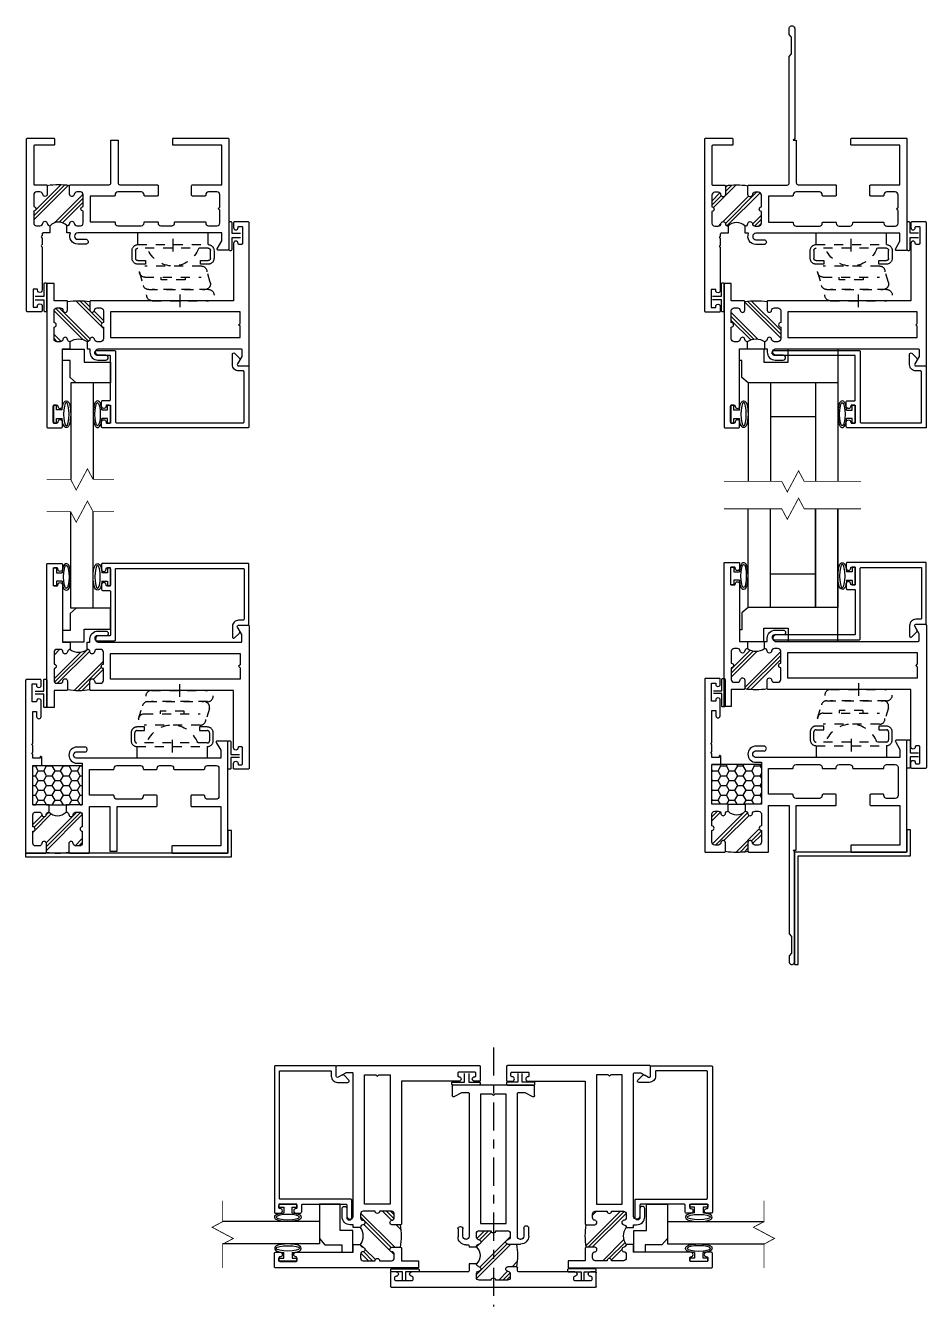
# Model space of a CAD drawing. Extents: x -2.1 to 55.9, y -1 to 38.1.
# Drawn here: x 6.33 to 16.35, y 7.41 to 21.66 of the extents above; entities that cross this region are included whole.
import ezdxf

# ---------------------------------------------------------------- set-up
doc = ezdxf.new("R2010")
doc.units = 0
doc.header["$LTSCALE"] = 0.25
doc.header["$MEASUREMENT"] = 0
doc.linetypes.add('CENTER', pattern=[2, 1.25, -0.25, 0.25, -0.25])
doc.linetypes.add('HIDDEN', pattern=[0.375, 0.25, -0.125])
doc.layers.get('0').update_dxf_attribs({"linetype": 'CONTINUOUS'})
for name, color, linetype in [('CENTERLINE', 40, 'CENTER'), ('FRAME', 1, 'CONTINUOUS'), ('GLASS', 7, 'CONTINUOUS'), ('MISC', 7, 'CONTINUOUS'), ('TEXT', 7, 'CONTINUOUS'), ('VENT', 5, 'CONTINUOUS')]:
    doc.layers.add(name, color=color, linetype=linetype)

# ---------------------------------------------------------------- blocks, each defined once
blk = doc.blocks.new('05P86-NAIL-FIN-IG')
h = blk.add_hatch()
h.set_pattern_fill('PLAST', angle=45, style=0)
h.paths.add_polyline_path([(0.544, 1.302, 0.414214), (0.512, 1.333), (0.474, 1.333, 0.38311), (0.443, 1.305, -0.947716), (0.393, 1.308), (0.393, 1.403, 0.081165), (0.143, 1.403), (0.143, 1.308, -0.947716), (0.094, 1.305, 0.38311), (0.063, 1.333), (0.024, 1.333, 0.414214), (-0.007, 1.302), (-0.007, 1.17, -1), (-0.007, 1.12), (-0.007, 0.988, 0.414214), (0.024, 0.957), (0.063, 0.957, 0.38311), (0.094, 0.985, -0.898027), (0.143, 0.985, 0.38311), (0.174, 0.957, -0.436275), (0.363, 0.957, 0.38311), (0.394, 0.985, -0.898027), (0.443, 0.985, 0.38311), (0.474, 0.957), (0.512, 0.957, 0.414214), (0.544, 0.988), (0.544, 1.12, -1), (0.544, 1.17)])
for points in [[(0.567, 0.806, -1.178959), (0.567, 0.752), (0.483, 0.752, -0.536675), (0.401, 0.877), (0.363, 0.877), (0.363, 0.957, 0.38311), (0.394, 0.985, -0.898027), (0.443, 0.985, 0.38311), (0.474, 0.957), (0.512, 0.957, 0.414214), (0.544, 0.988), (0.544, 1.12, -1), (0.544, 1.17), (0.544, 1.302, 0.414214), (0.512, 1.333), (0.474, 1.333, 0.38311), (0.443, 1.305, -0.947716), (0.393, 1.308), (0.393, 1.403, -0.414214), (0.404, 1.413), (0.832, 1.413, 0.414214), (0.852, 1.433), (0.852, 2.846), (0.879, 2.873), (0.879, 3.061), (0.852, 3.088), (0.852, 3.153, -1.059257), (0.914, 3.153), (0.914, 1.928), (0.899, 1.913), (0.932, 1.913), (0.932, 1.437, 0.414214), (0.952, 1.417), (1.367, 1.417, -0.414214), (1.377, 1.407), (1.377, 1.302, -0.414214), (1.367, 1.292), (1.23, 1.292, -0.414214), (1.221, 1.302), (1.221, 1.306, 0.414214), (1.19, 1.337), (0.93, 1.337, 0.414214), (0.898, 1.306), (0.898, 1.302, -0.414214), (0.889, 1.292), (0.623, 1.292), (0.623, 1.002), (0.889, 1.002, -0.414214), (0.898, 0.992), (0.898, 0.988, 0.414214), (0.93, 0.957), (1.19, 0.957, 0.414214), (1.221, 0.988), (1.221, 0.992, -0.414214), (1.23, 1.002), (1.367, 1.002, -0.414214), (1.377, 0.992), (1.377, 0.988, 0.414214), (1.407, 0.957), (1.529, 0.957, 0.414214), (1.56, 0.988), (1.56, 0.992, -0.414214), (1.569, 1.002), (1.897, 1.002, -0.414214), (1.907, 0.992), (1.907, 0.988, 0.414214), (1.938, 0.957), (2.032, 0.957, 0.414214), (2.064, 0.988), (2.064, 1.132, -1), (2.064, 1.162), (2.064, 1.306, 0.414214), (2.032, 1.337), (1.938, 1.337, 0.414214), (1.907, 1.306), (1.907, 1.302, -0.414214), (1.897, 1.292), (1.76, 1.292, -0.414214), (1.75, 1.302), (1.75, 1.407, -0.414214), (1.76, 1.417), (2.084, 1.417), (2.084, 1.856), (1.549, 1.856, -0.414214), (1.539, 1.866), (1.539, 1.926, -0.414214), (1.549, 1.936), (2.154, 1.936, -0.414214), (2.163, 1.926), (2.163, 0.697, -0.414214), (2.154, 0.687), (2.042, 0.687, -0.57735), (2.034, 0.702), (2.084, 0.788), (2.084, 0.877), (0.483, 0.877, 1), (0.483, 0.806)], [(-0.014, 0.25), (-0.014, 0.05), (0.037, 0.05), (0.037, 0.074, -0.596863), (0.086, 0.074), (0.086, 0.01, -0.414214), (0.076, 0), (-0.076, 0, -0.414214), (-0.087, 0.01), (-0.087, 1.926, -0.414214), (-0.076, 1.936), (0.215, 1.936, -0.414214), (0.226, 1.926), (0.226, 1.866, -0.414214), (0.215, 1.856), (0.003, 1.856, 0.414214), (-0.007, 1.846), (-0.007, 1.423, 0.414214), (0.003, 1.413), (0.134, 1.413, -0.414214), (0.143, 1.403), (0.143, 1.308, -0.947716), (0.094, 1.305, 0.38311), (0.063, 1.333), (0.024, 1.333, 0.414214), (-0.007, 1.302), (-0.007, 1.17, -1), (-0.007, 1.12), (-0.007, 0.988, 0.414214), (0.024, 0.957), (0.063, 0.957, 0.38311), (0.094, 0.985, -0.898027), (0.143, 0.985, 0.38311), (0.174, 0.957), (0.174, 0.877), (0.097, 0.877, 0.414214), (0.086, 0.867), (0.086, 0.847, -0.331679), (0.084, 0.843, 0.745356), (0.084, 0.824, -0.331679), (0.086, 0.82), (0.086, 0.747, -0.331679), (0.084, 0.743, 0.745356), (0.084, 0.724, -0.331679), (0.086, 0.72), (0.086, 0.244, -1.19356), (0.037, 0.244), (0.037, 0.25)]]:
    blk.add_lwpolyline(points, format="xyb", close=True)
at = {"color": 7}
for centre, radius, start, end in [((0.268, 0.638), 0.775, 80.7195, 99.2805), ((0.268, 0.869), 0.129, 42.8591, 137.1409)]:
    blk.add_arc(centre, radius, start, end, dxfattribs=at)
blk = doc.blocks.new('05P86-BLOCK-IG')
h = blk.add_hatch()
h.set_pattern_fill('PLAST', angle=45, style=0)
h.paths.add_polyline_path([(0.544, 1.12, -1), (0.544, 1.17), (0.544, 1.302, 0.414214), (0.512, 1.333), (0.474, 1.333, 0.38311), (0.443, 1.305, -0.947716), (0.393, 1.308), (0.393, 1.403, 0.081165), (0.143, 1.403), (0.143, 1.308, -0.947716), (0.094, 1.305, 0.38311), (0.063, 1.333), (0.024, 1.333, 0.414214), (-0.007, 1.302), (-0.007, 1.17, -1), (-0.007, 1.12), (-0.007, 0.988, 0.414214), (0.024, 0.957), (0.063, 0.957, 0.38311), (0.094, 0.985, -0.898027), (0.143, 0.985, 0.38311), (0.174, 0.957, -0.436275), (0.363, 0.957, 0.38311), (0.394, 0.985, -0.898027), (0.443, 0.985, 0.38311), (0.474, 0.957), (0.512, 0.957, 0.414214), (0.544, 0.988)])
for points in [[(0.003, 1.852, 0.414214), (-0.007, 1.842), (-0.007, 1.423, 0.414214), (0.003, 1.413), (0.134, 1.413, -0.414214), (0.143, 1.403), (0.143, 1.308, -0.947716), (0.094, 1.305, 0.38311), (0.063, 1.333), (0.024, 1.333, 0.414214), (-0.007, 1.302), (-0.007, 1.17, -1), (-0.007, 1.12), (-0.007, 0.988, 0.414214), (0.024, 0.957), (0.063, 0.957, 0.38311), (0.094, 0.985, -0.898027), (0.143, 0.985, 0.38311), (0.174, 0.957), (0.174, 0.877), (0.097, 0.877, 0.414214), (0.086, 0.867), (0.086, 0.847, -0.331679), (0.084, 0.843, 0.745356), (0.084, 0.824, -0.331679), (0.086, 0.82), (0.086, 0.747, -0.331679), (0.084, 0.743, 0.745356), (0.084, 0.724, -0.331679), (0.086, 0.72), (0.086, 0.244, -1.19356), (0.037, 0.244), (0.037, 0.25), (-0.014, 0.25), (-0.014, 0.05), (0.037, 0.05), (0.037, 0.074, -0.596863), (0.086, 0.074), (0.086, 0.01, -0.414214), (0.076, 0), (-0.076, 0, -0.414214), (-0.087, 0.01), (-0.087, 1.922, -0.414214), (-0.076, 1.932), (0.215, 1.932, -0.414214), (0.226, 1.922), (0.226, 1.862, -0.414214), (0.215, 1.852)], [(1.377, 1.298, -0.414214), (1.367, 1.288), (1.23, 1.288, -0.414214), (1.221, 1.298), (1.221, 1.302, 0.414214), (1.19, 1.333), (0.93, 1.333, 0.414214), (0.898, 1.302), (0.898, 1.298, -0.414214), (0.889, 1.288), (0.623, 1.288), (0.623, 1.002), (0.889, 1.002, -0.414214), (0.898, 0.992), (0.898, 0.988, 0.414214), (0.93, 0.957), (1.19, 0.957, 0.414214), (1.221, 0.988), (1.221, 0.992, -0.414214), (1.23, 1.002), (1.367, 1.002, -0.414214), (1.377, 0.992), (1.377, 0.988, 0.414214), (1.407, 0.957), (1.529, 0.957, 0.414214), (1.56, 0.988), (1.56, 0.992, -0.414214), (1.569, 1.002), (1.897, 1.002, -0.414214), (1.907, 0.992), (1.907, 0.988, 0.414214), (1.938, 0.957), (2.032, 0.957, 0.414214), (2.064, 0.988), (2.064, 1.132, -1), (2.064, 1.162), (2.064, 1.302, 0.414214), (2.032, 1.333), (1.938, 1.333, 0.414214), (1.907, 1.302), (1.907, 1.298, -0.414214), (1.897, 1.288), (1.76, 1.288, -0.414214), (1.75, 1.298), (1.75, 1.403, -0.414214), (1.76, 1.413), (2.084, 1.413), (2.084, 1.852), (1.549, 1.852, -0.414214), (1.539, 1.862), (1.539, 1.922, -0.414214), (1.549, 1.932), (2.154, 1.932, -0.414214), (2.163, 1.922), (2.163, 0.697, -0.414214), (2.154, 0.687), (2.042, 0.687, -0.57735), (2.034, 0.702), (2.084, 0.788), (2.084, 0.877), (0.483, 0.877, 1), (0.483, 0.806), (0.567, 0.806, -1.178959), (0.567, 0.752), (0.483, 0.752, -0.536675), (0.401, 0.877), (0.363, 0.877), (0.363, 0.957, 0.38311), (0.394, 0.985, -0.898027), (0.443, 0.985, 0.38311), (0.474, 0.957), (0.512, 0.957, 0.414214), (0.544, 0.988), (0.544, 1.12, -1), (0.544, 1.17), (0.544, 1.302, 0.414214), (0.512, 1.333), (0.474, 1.333, 0.38311), (0.443, 1.305, -0.947716), (0.393, 1.308), (0.393, 1.403, -0.414214), (0.404, 1.413), (0.832, 1.413, 0.414214), (0.852, 1.433), (0.852, 1.909), (0.932, 1.909), (0.932, 1.433, 0.414214), (0.952, 1.413), (1.367, 1.413, -0.414214), (1.377, 1.403)]]:
    blk.add_lwpolyline(points, format="xyb", close=True)
at = {"color": 7}
for centre, radius, start, end in [((0.269, 0.638), 0.775, 80.7195, 99.2805), ((0.269, 0.869), 0.129, 42.8591, 137.1409)]:
    blk.add_arc(centre, radius, start, end, dxfattribs=at)
blk = doc.blocks.new('05P72-BLOCK-IG')
h = blk.add_hatch()
h.set_pattern_fill('HONEY', scale=0.5, style=0)
h.paths.add_polyline_path([(0.544, -0.957), (0.083, -0.957), (-0.007, -0.957), (-0.007, -1.396), (0.174, -1.396), (0.363, -1.396), (0.544, -1.396)])
h = blk.add_hatch()
h.set_pattern_fill('PLAST', angle=225, style=0)
h.paths.add_polyline_path([(0.544, -1.689, -1), (0.544, -1.639), (0.544, -1.507, 0.414214), (0.513, -1.476), (0.474, -1.476, 0.38311), (0.443, -1.504, -0.898027), (0.394, -1.504, 0.38311), (0.363, -1.476, -0.436275), (0.174, -1.476, 0.38311), (0.143, -1.504, -0.898027), (0.094, -1.504, 0.38311), (0.063, -1.476), (0.024, -1.476, 0.414214), (-0.007, -1.507), (-0.007, -1.639, -1), (-0.007, -1.689), (-0.007, -1.821, 0.414214), (0.024, -1.852), (0.063, -1.852, 0.38311), (0.094, -1.824, -0.947716), (0.144, -1.827), (0.144, -1.922, 0.08), (0.394, -1.922), (0.394, -1.827, -0.947716), (0.443, -1.824, 0.38311), (0.474, -1.852), (0.513, -1.852, 0.414214), (0.544, -1.821)])
at = {"color": 7}
for p, q in [((0.083, -0.957), (0.544, -0.957)), ((0.174, -1.396), (0.363, -1.396))]:
    blk.add_line(p, q, dxfattribs=at)
for points in [[(0.144, -1.827, 0.947716), (0.094, -1.824, -0.38311), (0.063, -1.852), (0.024, -1.852, -0.414214), (-0.007, -1.821), (-0.007, -1.689, 1), (-0.007, -1.639), (-0.007, -1.507, -0.414214), (0.024, -1.476), (0.063, -1.476, -0.38311), (0.094, -1.504, 0.898027), (0.143, -1.504, -0.38311), (0.174, -1.476), (0.174, -1.396), (-0.007, -1.396), (-0.007, -0.957), (0.083, -0.957, 0.414214), (0.093, -0.947), (0.093, -0.867, 0.414214), (0.083, -0.857), (0.083, -0.857, 0.414214), (0.074, -0.867), (0.074, -0.877), (-0.007, -0.877), (-0.007, -0.838, 0.317837), (-0.01, -0.833, -0.707107), (-0.01, -0.814, 0.317837), (-0.007, -0.81), (-0.007, -0.738, 0.317837), (-0.01, -0.733, -0.707107), (-0.01, -0.714, 0.317837), (-0.007, -0.71), (-0.007, -0.357), (0.036, -0.357), (0.036, -0.416, 0.850302), (0.086, -0.416), (0.086, -0.244, 1.19356), (0.036, -0.244), (0.036, -0.25), (-0.013, -0.25), (-0.013, -0.05), (0.036, -0.05), (0.036, -0.074, 0.596863), (0.086, -0.074), (0.086, -0.01, 0.414214), (0.077, 0), (-0.077, 0, 0.414214), (-0.087, -0.01), (-0.087, -1.922, 0.414214), (-0.077, -1.932), (0.134, -1.932, 0.414214), (0.144, -1.922)], [(1.377, -0.992), (1.377, -0.988, -0.414214), (1.407, -0.957), (1.528, -0.957, -0.414214), (1.559, -0.988), (1.559, -0.992, 0.414214), (1.569, -1.002), (1.897, -1.002, 0.414214), (1.907, -0.992), (1.907, -0.988, -0.414214), (1.937, -0.957), (2.033, -0.957, -0.414214), (2.064, -0.988), (2.064, -1.302, -0.414214), (2.033, -1.333), (1.937, -1.333, -0.414214), (1.907, -1.302), (1.907, -1.298, 0.414214), (1.897, -1.288), (1.76, -1.288, 0.414214), (1.75, -1.298), (1.75, -1.403, 0.414214), (1.76, -1.413), (2.083, -1.413), (2.083, -1.852), (1.548, -1.852, 0.414214), (1.538, -1.862), (1.538, -1.922, 0.414214), (1.548, -1.932), (2.154, -1.932, 0.414214), (2.163, -1.922), (2.163, -0.697, 0.414214), (2.154, -0.687), (2.042, -0.687, 0.57735), (2.034, -0.702), (2.083, -0.788), (2.083, -0.877), (0.476, -0.877, -0.806722), (0.476, -0.806), (0.567, -0.806, 1.178959), (0.567, -0.752), (0.484, -0.752, 1), (0.484, -0.932), (0.544, -0.932), (0.544, -1.396), (0.363, -1.396), (0.363, -1.476, -0.38311), (0.394, -1.504, 0.898027), (0.443, -1.504, -0.38311), (0.474, -1.476), (0.513, -1.476, -0.414214), (0.544, -1.507), (0.544, -1.639, 1), (0.544, -1.689), (0.544, -1.821, -0.414214), (0.513, -1.852), (0.474, -1.852, -0.38311), (0.443, -1.824, 0.947716), (0.394, -1.827), (0.394, -1.922, 0.414214), (0.404, -1.932), (0.614, -1.932, 0.414214), (0.624, -1.922), (0.624, -1.413), (0.851, -1.413), (0.851, -1.909), (0.931, -1.909), (0.931, -1.413), (1.367, -1.413, 0.414214), (1.377, -1.403), (1.377, -1.298, 0.414214), (1.367, -1.288), (1.23, -1.288, 0.414214), (1.22, -1.298), (1.22, -1.302, -0.414214), (1.19, -1.333), (0.929, -1.333, -0.414214), (0.899, -1.302), (0.899, -1.298, 0.414214), (0.889, -1.288), (0.624, -1.288), (0.624, -1.002), (0.889, -1.002, 0.414214), (0.899, -0.992), (0.899, -0.988, -0.414214), (0.929, -0.957), (1.19, -0.957, -0.414214), (1.22, -0.988), (1.22, -0.992, 0.414214), (1.23, -1.002), (1.367, -1.002, 0.414214)]]:
    blk.add_lwpolyline(points, format="xyb", close=True)
for centre, radius, start, end in [((0.269, -1.388), 0.129, 222.8591, 317.1409), ((0.269, -1.146), 0.786, 260.8522, 279.1478)]:
    blk.add_arc(centre, radius, start, end, dxfattribs=at)
blk = doc.blocks.new('05P11-Z-BAR')
h = blk.add_hatch()
h.set_pattern_fill('PLAST', angle=45, style=0)
h.set_pattern_definition([(45, (-0.3846, -1e-07), (-0.176777, 0.176777), []), (45, (-0.4067, 0.0221), (-0.176777, 0.176777), []), (45, (-0.4288, 0.0442), (-0.176777, 0.176777), [])])
h.paths.add_polyline_path([(0.006, 1.12, -0.414214), (-0.018, 1.145, -0.414214), (0.006, 1.17), (0.006, 1.302, 0.414214), (-0.025, 1.333), (-0.063, 1.333, 0.38311), (-0.094, 1.305, -0.947716), (-0.143, 1.308), (-0.143, 1.403, 0.087329), (-0.394, 1.403), (-0.394, 1.308, -1), (-0.443, 1.308, 0.352985), (-0.473, 1.333), (-0.512, 1.333, 0.414214), (-0.544, 1.302), (-0.544, 1.17, -0.414214), (-0.518, 1.145, -0.414214), (-0.544, 1.12), (-0.544, 0.988, 0.414214), (-0.512, 0.957), (-0.474, 0.957, 0.38311), (-0.443, 0.985, -0.898027), (-0.394, 0.985, 0.38311), (-0.363, 0.957, -0.325577), (-0.174, 0.957, 0.363634), (-0.143, 0.982, -0.947716), (-0.094, 0.985, 0.38311), (-0.063, 0.957), (-0.025, 0.957, 0.414214), (0.006, 0.988)])
blk.add_line((-0.087, 0.877), (-0.087, 0.877))
for points in [[(-2.164, 2.28, -0.414214), (-2.154, 2.29), (-2.001, 2.29, -0.414214), (-1.991, 2.28), (-1.991, 2.226, -1), (-2.041, 2.226), (-2.041, 2.23, 0.414214), (-2.051, 2.24), (-2.081, 2.24, 0.414214), (-2.091, 2.23), (-2.091, 2.05, 0.414214), (-2.081, 2.04), (-2.051, 2.04, 0.414214), (-2.041, 2.05), (-2.041, 2.051, -1), (-1.991, 2.051), (-1.991, 1.413), (-0.403, 1.413, -0.414214), (-0.394, 1.403), (-0.394, 1.306, -0.888834), (-0.443, 1.306, 0.377258), (-0.474, 1.333), (-0.512, 1.333, 0.414214), (-0.544, 1.302), (-0.544, 1.17, -1), (-0.544, 1.12), (-0.544, 0.988, 0.414214), (-0.512, 0.957), (-0.474, 0.957, 0.383109), (-0.443, 0.985, -0.898027), (-0.394, 0.985, 0.38311), (-0.363, 0.957), (-0.363, 0.877), (-0.394, 0.877), (-0.394, 0.842, -0.414214), (-0.483, 0.752), (-0.571, 0.752, -1), (-0.571, 0.806), (-0.486, 0.806, 0.859155), (-0.486, 0.877), (-2.074, 0.877, 0.414214), (-2.084, 0.867), (-2.084, 0.797, 0.131652), (-2.082, 0.792), (-2.035, 0.709, -0.577353), (-2.048, 0.687), (-2.154, 0.687, -0.414214), (-2.164, 0.697), (-2.164, 2.28)], [(-0.025, 0.957, 0.414214), (0.006, 0.988), (0.006, 1.12, -1), (0.006, 1.17), (0.006, 1.302, 0.414214), (-0.025, 1.333), (-0.063, 1.333, 0.38311), (-0.094, 1.305, -0.947716), (-0.143, 1.308), (-0.143, 1.403, -0.414214), (-0.133, 1.413), (0.006, 1.413), (0.006, 1.603), (0.086, 1.603), (0.086, 0.01, -0.414214), (0.077, 0), (-0.077, 0, -0.414214), (-0.087, 0.01), (-0.087, 0.064, -1), (-0.037, 0.064), (-0.037, 0.06, 0.414214), (-0.027, 0.05), (0.003, 0.05, 0.414214), (0.014, 0.06), (0.014, 0.24, 0.414214), (0.003, 0.25), (-0.027, 0.25, 0.414214), (-0.037, 0.24), (-0.037, 0.239, -1), (-0.087, 0.239), (-0.087, 0.877), (-0.174, 0.877), (-0.174, 0.957, 0.363634), (-0.143, 0.982, -0.947716), (-0.094, 0.985, 0.38311), (-0.063, 0.957), (-0.025, 0.957)]]:
    blk.add_lwpolyline(points, format="xyb")
blk.add_lwpolyline([(-2.063, 1.16), (-2.063, 1.288), (-0.623, 1.288), (-0.623, 1.002), (-2.063, 1.002), (-2.063, 1.129), (-2.048, 1.145)], close=True)
at = {"color": 7}
for centre, radius, start, end in [((-0.269, 0.638), 0.775, 80.7195, 99.2805), ((-0.269, 0.828), 0.16, 53.9319, 126.0681)]:
    blk.add_arc(centre, radius, start, end, dxfattribs=at)
blk = doc.blocks.new('05P05-.25in_GLASS_STOP')
for p, q in [((-0.588, 0.25), (-0.623, 0.25)), ((-0.623, 0.25), (-0.623, 0.05)), ((-0.588, 0.198), (-0.588, 0.25)), ((-0.526, 0.198), (-0.588, 0.198)), ((-0.084, 0.198), (-0.022, 0.198)), ((-0.022, 0.198), (-0.022, 0.25)), ((-0.022, 0.25), (0.013, 0.25)), ((0.013, 0.25), (0.013, 0.05)), ((-0.623, 0.05), (-0.588, 0.05)), ((-0.588, 0.05), (-0.588, 0.103)), ((-0.588, 0.103), (-0.526, 0.103)), ((-0.022, 0.103), (-0.084, 0.103)), ((-0.022, 0.05), (-0.022, 0.103)), ((0.013, 0.05), (-0.022, 0.05))]:
    blk.add_line(p, q)
blk.add_lwpolyline([(-2.048, 0.632, 0.414214), (-1.978, 0.702), (-1.978, 0.817, 0.668179), (-2.003, 0.828), (-2.053, 0.778, 0.339454), (-2.057, 0.748), (-2.035, 0.71, -0.57735), (-2.048, 0.687), (-2.153, 0.687, 0.414214), (-2.163, 0.677), (-2.163, 0.01, 0.414214), (-2.153, 0), (-0.533, 0, 0.414214), (-0.523, 0.01), (-0.523, 0.064, 0.414214), (-0.548, 0.089), (-0.549, 0.089, 0.414214), (-0.573, 0.064), (-0.573, 0.06, -0.414214), (-0.583, 0.05), (-0.608, 0.05, -0.414214), (-0.623, 0.065), (-0.623, 0.235, -0.414214), (-0.608, 0.25), (-0.583, 0.25, -0.414214), (-0.573, 0.24), (-0.573, 0.239, 0.414214), (-0.549, 0.214), (-0.548, 0.214, 0.414214), (-0.523, 0.239), (-0.523, 0.288, 0.414214), (-0.538, 0.303), (-0.613, 0.303, -0.414214), (-0.623, 0.313), (-0.623, 0.795, -0.414214), (-0.613, 0.805), (-0.474, 0.805, 0.414214), (-0.447, 0.832), (-0.447, 0.833, 0.414214), (-0.474, 0.86), (-0.668, 0.86, 0.414214), (-0.678, 0.85), (-0.678, 0.065, -0.414214), (-0.688, 0.055), (-2.098, 0.055, -0.414214), (-2.108, 0.065), (-2.108, 0.622, -0.414214), (-2.098, 0.632)], format="xyb", close=True)
at = {"extrusion": (0, 0, -1)}
blk.add_ellipse((-0.479, 0.15), major_axis=(0, 0.129), ratio=0.232303, dxfattribs=at)
blk.add_ellipse((-0.131, 0.15), major_axis=(0, 0.129), ratio=0.232303)
for points in [[(-0.526, 0.198), (-0.524, 0.219), (-0.521, 0.239), (-0.512, 0.269), (-0.508, 0.28), (-0.495, 0.294), (-0.487, 0.298), (-0.479, 0.298), (-0.468, 0.298), (-0.46, 0.292), (-0.451, 0.279), (-0.447, 0.272), (-0.437, 0.244), (-0.433, 0.215), (-0.428, 0.136), (-0.432, 0.085), (-0.444, 0.034), (-0.448, 0.022), (-0.464, 0.005), (-0.478, 0), (-0.499, 0.008), (-0.504, 0.016), (-0.512, 0.032), (-0.515, 0.041), (-0.522, 0.067), (-0.524, 0.084), (-0.526, 0.103)], [(-0.084, 0.198), (-0.086, 0.219), (-0.089, 0.239), (-0.098, 0.269), (-0.102, 0.28), (-0.115, 0.294), (-0.123, 0.298), (-0.131, 0.298), (-0.142, 0.298), (-0.15, 0.292), (-0.159, 0.279), (-0.163, 0.272), (-0.173, 0.244), (-0.177, 0.215), (-0.182, 0.136), (-0.178, 0.085), (-0.166, 0.034), (-0.162, 0.022), (-0.146, 0.005), (-0.132, 0), (-0.111, 0.008), (-0.106, 0.016), (-0.098, 0.032), (-0.095, 0.041), (-0.088, 0.067), (-0.086, 0.084), (-0.084, 0.103)]]:
    blk.add_open_spline(points, degree=3, knots=[5.075676, 5.075676, 5.075676, 5.075676, 5.596595, 5.596595, 6.055763, 6.055763, 6.283185, 6.283185, 6.283185, 6.572914, 6.572914, 6.862642, 6.862642, 7.608886, 7.608886, 8.676451, 8.676451, 9.18434, 9.18434, 9.518242, 9.518242, 9.852144, 9.852144, 10.186046, 10.186046, 10.631436, 10.631436, 10.631436, 10.631436])
blk = doc.blocks.new('05P09-1in_GLASS_STOP')
for p, q in [((-1.338, 0.25), (-1.373, 0.25)), ((-1.373, 0.25), (-1.373, 0.05)), ((-1.338, 0.197), (-1.338, 0.25)), ((-1.276, 0.197), (-1.338, 0.197)), ((-0.084, 0.197), (-0.022, 0.197)), ((-0.022, 0.197), (-0.022, 0.25)), ((-0.022, 0.25), (0.013, 0.25)), ((0.013, 0.25), (0.013, 0.05)), ((-1.373, 0.05), (-1.338, 0.05)), ((-1.338, 0.05), (-1.338, 0.102)), ((-1.338, 0.102), (-1.276, 0.102)), ((-0.022, 0.102), (-0.084, 0.102)), ((-0.022, 0.05), (-0.022, 0.102)), ((0.013, 0.05), (-0.022, 0.05))]:
    blk.add_line(p, q)
blk.add_lwpolyline([(-2.035, 0.709, -0.57735), (-2.047, 0.687), (-2.153, 0.687, 0.414214), (-2.163, 0.677), (-2.163, 0), (-1.283, 0, 0.414214), (-1.273, 0.01), (-1.273, 0.062, 0.414214), (-1.298, 0.087, 0.435311), (-1.323, 0.061, -0.435311), (-1.333, 0.05), (-1.363, 0.05, -0.414214), (-1.373, 0.06), (-1.373, 0.24, -0.414214), (-1.363, 0.25), (-1.333, 0.25, -0.435311), (-1.323, 0.239, 0.435311), (-1.298, 0.212, 0.414214), (-1.273, 0.237), (-1.273, 0.29, 0.414214), (-1.283, 0.3), (-1.363, 0.3, -0.414214), (-1.373, 0.31), (-1.373, 0.795, -0.414214), (-1.363, 0.805), (-0.474, 0.805, 0.414214), (-0.447, 0.832), (-0.447, 0.833, 0.414214), (-0.474, 0.86), (-1.418, 0.86, 0.414214), (-1.428, 0.85), (-1.428, 0.065, -0.414214), (-1.438, 0.055), (-2.108, 0.055), (-2.108, 0.622, -0.414214), (-2.098, 0.632), (-2.047, 0.632, 0.414214), (-1.977, 0.702), (-1.977, 0.817, 0.668179), (-2.003, 0.828), (-2.058, 0.773, 0.339454), (-2.06, 0.755)], format="xyb", close=True)
at = {"extrusion": (0, 0, -1)}
blk.add_ellipse((-1.229, 0.15), major_axis=(0, 0.129), ratio=0.232303, dxfattribs=at)
blk.add_ellipse((-0.131, 0.15), major_axis=(0, 0.129), ratio=0.232303)
for points in [[(-1.276, 0.197), (-1.274, 0.219), (-1.271, 0.239), (-1.262, 0.269), (-1.258, 0.28), (-1.245, 0.294), (-1.237, 0.298), (-1.229, 0.298), (-1.218, 0.298), (-1.21, 0.292), (-1.201, 0.279), (-1.197, 0.272), (-1.187, 0.244), (-1.183, 0.215), (-1.178, 0.136), (-1.182, 0.085), (-1.194, 0.034), (-1.198, 0.022), (-1.214, 0.005), (-1.228, 0), (-1.249, 0.008), (-1.254, 0.016), (-1.262, 0.032), (-1.265, 0.041), (-1.272, 0.067), (-1.274, 0.084), (-1.276, 0.102)], [(-0.084, 0.197), (-0.086, 0.219), (-0.089, 0.239), (-0.098, 0.269), (-0.102, 0.28), (-0.115, 0.294), (-0.123, 0.298), (-0.131, 0.298), (-0.142, 0.298), (-0.15, 0.292), (-0.159, 0.279), (-0.163, 0.272), (-0.173, 0.244), (-0.177, 0.215), (-0.182, 0.136), (-0.178, 0.085), (-0.166, 0.034), (-0.162, 0.022), (-0.146, 0.005), (-0.132, 0), (-0.111, 0.008), (-0.106, 0.016), (-0.098, 0.032), (-0.095, 0.041), (-0.088, 0.067), (-0.086, 0.084), (-0.084, 0.102)]]:
    blk.add_open_spline(points, degree=3, knots=[5.075676, 5.075676, 5.075676, 5.075676, 5.596595, 5.596595, 6.055763, 6.055763, 6.283185, 6.283185, 6.283185, 6.572914, 6.572914, 6.862642, 6.862642, 7.608886, 7.608886, 8.676451, 8.676451, 9.18434, 9.18434, 9.518242, 9.518242, 9.852144, 9.852144, 10.186046, 10.186046, 10.631436, 10.631436, 10.631436, 10.631436])
blk = doc.blocks.new('05P01-T-BAR')
h = blk.add_hatch()
h.set_pattern_fill('PLAST', angle=225, style=0)
h.paths.add_polyline_path([(0.006, 1.12, -0.414214), (-0.018, 1.145, -0.414214), (0.006, 1.17), (0.006, 1.302, 0.414214), (-0.024, 1.333), (-0.054, 1.333, 0.448856), (-0.093, 1.308, -1), (-0.143, 1.308, 0.363634), (-0.174, 1.333, -0.437775), (-0.362, 1.333, 0.363634), (-0.394, 1.308, -1), (-0.443, 1.308, 0.448856), (-0.483, 1.333), (-0.513, 1.333, 0.414214), (-0.543, 1.302), (-0.543, 1.17, -0.414214), (-0.518, 1.145, -0.414214), (-0.543, 1.12), (-0.543, 0.988, 0.414214), (-0.513, 0.957), (-0.483, 0.957), (-0.473, 0.957, 0.352985), (-0.443, 0.982, -1), (-0.394, 0.982), (-0.394, 0.887, 0.081165), (-0.143, 0.887), (-0.143, 0.982, -1), (-0.093, 0.982, 0.352985), (-0.064, 0.957), (-0.054, 0.957), (-0.024, 0.957, 0.414214), (0.006, 0.988)])
for p, q in [((-0.076, 2.29), (0.076, 2.29)), ((-0.087, 2.226), (-0.087, 2.28)), ((-0.061, 2.201), (-0.062, 2.201)), ((-0.037, 2.23), (-0.037, 2.226)), ((0.003, 2.24), (-0.027, 2.24)), ((0.013, 2.05), (0.013, 2.23)), ((0.086, 2.28), (0.086, 0.01)), ((-0.087, 1.423), (-0.087, 2.051)), ((-0.062, 2.076), (-0.061, 2.076)), ((-0.037, 2.051), (-0.037, 2.05)), ((-0.027, 2.04), (0.003, 2.04)), ((-2.163, 0.697), (-2.163, 1.593)), ((-2.153, 1.603), (-2.047, 1.603)), ((-2.035, 1.581), (-2.083, 1.496)), ((-2.083, 1.496), (-2.083, 1.423)), ((-0.59, 1.511), (-0.59, 1.512)), ((-0.564, 1.538), (-0.475, 1.538)), ((-0.483, 1.484), (-0.563, 1.484)), ((-0.447, 1.449), (-0.447, 1.449)), ((-0.385, 1.448), (-0.385, 1.423)), ((-2.073, 1.413), (-0.483, 1.413)), ((-0.543, 1.302), (-0.543, 1.17)), ((-0.483, 1.333), (-0.513, 1.333)), ((-0.375, 1.413), (-0.362, 1.413)), ((-0.362, 1.333), (-0.362, 1.413)), ((-0.174, 1.333), (-0.174, 1.413)), ((-0.174, 1.413), (-0.096, 1.413)), ((-0.024, 1.333), (-0.054, 1.333)), ((0.006, 1.17), (0.006, 1.302)), ((-0.543, 1.12), (-0.543, 0.988)), ((0.006, 0.988), (0.006, 1.12)), ((-2.083, 0.867), (-2.083, 0.794)), ((-0.483, 0.877), (-2.073, 0.877)), ((-0.513, 0.957), (-0.483, 0.957)), ((-0.483, 0.957), (-0.474, 0.957)), ((-0.394, 0.982), (-0.394, 0.842)), ((-0.143, 0.887), (-0.143, 0.982)), ((-0.096, 0.877), (-0.133, 0.877)), ((-0.087, 0.239), (-0.087, 0.867)), ((-0.062, 0.957), (-0.054, 0.957)), ((-0.054, 0.957), (-0.024, 0.957)), ((-2.083, 0.794), (-2.035, 0.71)), ((-0.598, 0.779), (-0.598, 0.779)), ((-0.484, 0.752), (-0.572, 0.752)), ((-0.571, 0.806), (-0.483, 0.806)), ((-0.447, 0.841), (-0.447, 0.842)), ((-2.047, 0.687), (-2.153, 0.687)), ((-0.061, 0.214), (-0.062, 0.214)), ((-0.037, 0.24), (-0.037, 0.239)), ((0.003, 0.25), (-0.027, 0.25)), ((0.013, 0.06), (0.013, 0.24)), ((-0.087, 0.01), (-0.087, 0.064)), ((0.076, 0), (-0.076, 0)), ((-0.062, 0.089), (-0.061, 0.089)), ((-0.037, 0.064), (-0.037, 0.06)), ((-0.027, 0.05), (0.003, 0.05))]:
    blk.add_line(p, q)
blk.add_lwpolyline([(-0.623, 1.288), (-0.623, 1.002), (-2.063, 1.002), (-2.063, 1.13), (-2.048, 1.145), (-2.063, 1.16), (-2.063, 1.288)], close=True)
for centre, radius, start, end in [((-0.076, 2.28), 0.01, 90, 180), ((0.076, 2.28), 0.01, 0, 90), ((-0.062, 2.226), 0.0249, 180, 270), ((-0.061, 2.226), 0.0249, 270, 360), ((-0.027, 2.23), 0.01, 90, 180), ((0.003, 2.23), 0.01, 0, 90), ((-0.062, 2.051), 0.0249, 90, 180), ((-0.061, 2.051), 0.0249, 360, 90), ((-0.027, 2.05), 0.01, 180, 270), ((0.003, 2.05), 0.01, 270, 0), ((-2.153, 1.593), 0.01, 90, 180), ((-2.047, 1.588), 0.015, 330, 90), ((-0.564, 1.512), 0.0265, 90, 180), ((-0.563, 1.511), 0.027, 180, 270), ((-0.483, 1.449), 0.0355, 270, 0), ((-0.483, 1.449), 0.035, 0, 90), ((-0.475, 1.448), 0.09, 0, 90), ((-2.073, 1.423), 0.01, 180, 270), ((-0.513, 1.302), 0.031, 90, 180), ((-0.474, 1.303), 0.031, 8.9927, 105.6855), ((-0.418, 1.308), 0.025, 180, 0), ((-0.363, 1.302), 0.031, 88.9185, 168.8505), ((-0.375, 1.423), 0.01, 180, 270), ((-0.174, 1.302), 0.031, 11.1495, 91.0815), ((-0.118, 1.308), 0.025, 180, 0), ((-0.096, 1.423), 0.01, 270, 0), ((-0.063, 1.303), 0.031, 74.3145, 171.0073), ((-0.024, 1.302), 0.031, 0, 90), ((-0.543, 1.145), 0.025, 0, 90), ((-0.543, 1.145), 0.025, 270, 360), ((0.006, 1.145), 0.025, 90, 180), ((0.006, 1.145), 0.025, 180, 270), ((-0.418, 0.982), 0.025, 0, 180), ((-0.118, 0.982), 0.025, 0, 180), ((-2.073, 0.867), 0.01, 90, 180), ((-0.513, 0.988), 0.031, 180, 270), ((-0.483, 0.842), 0.0355, 0, 90), ((-0.474, 0.988), 0.031, 268.9185, 348.8505), ((-0.133, 0.887), 0.01, 180, 270), ((-0.096, 0.867), 0.01, 0, 90), ((-0.063, 0.988), 0.031, 191.1495, 271.0815), ((-0.024, 0.988), 0.031, 270, 0), ((-0.571, 0.779), 0.027, 90, 180), ((-0.572, 0.779), 0.0265, 180, 270), ((-0.484, 0.842), 0.09, 270, 360), ((-0.483, 0.841), 0.035, 270, 0), ((-2.153, 0.697), 0.01, 180, 270), ((-2.047, 0.702), 0.015, 270, 30), ((-0.062, 0.239), 0.0249, 180, 270), ((-0.061, 0.239), 0.0249, 270, 0), ((-0.027, 0.24), 0.01, 90, 180), ((0.003, 0.24), 0.01, 0, 90), ((-0.062, 0.064), 0.0249, 90, 180), ((-0.076, 0.01), 0.01, 180, 270), ((-0.061, 0.064), 0.0249, 0, 90), ((-0.027, 0.06), 0.01, 180, 270), ((0.003, 0.06), 0.01, 270, 360), ((0.076, 0.01), 0.01, 270, 0)]:
    blk.add_arc(centre, radius, start, end)
at = {"color": 7}
for centre, radius, start, end in [((-0.268, 1.42), 0.128, 222.7148, 317.2852), ((-0.268, 1.652), 0.775, 260.7195, 279.2805)]:
    blk.add_arc(centre, radius, start, end, dxfattribs=at)
blk = doc.blocks.new('05P72-NAIL-FIN-IG')
h = blk.add_hatch()
h.set_pattern_fill('HONEY', scale=0.5, style=0)
h.paths.add_polyline_path([(0.544, -0.957), (-0.007, -0.957), (-0.007, -1.396), (0.174, -1.396), (0.363, -1.396), (0.544, -1.396)])
h = blk.add_hatch()
h.set_pattern_fill('PLAST', angle=225, style=0)
h.paths.add_polyline_path([(0.544, -1.507, 0.414214), (0.513, -1.476), (0.474, -1.476, 0.38311), (0.443, -1.504, -0.898027), (0.394, -1.504, 0.38311), (0.363, -1.476, -0.436275), (0.174, -1.476, 0.38311), (0.143, -1.504, -0.898027), (0.094, -1.504, 0.38311), (0.063, -1.476), (0.024, -1.476, 0.414214), (-0.007, -1.507), (-0.007, -1.639, -1), (-0.007, -1.689), (-0.007, -1.821, 0.414214), (0.024, -1.852), (0.063, -1.852, 0.38311), (0.094, -1.824, -0.947716), (0.144, -1.827), (0.144, -1.922, 0.08), (0.394, -1.922), (0.394, -1.827, -0.947716), (0.443, -1.824, 0.38311), (0.474, -1.852), (0.513, -1.852, 0.414214), (0.544, -1.821), (0.544, -1.689, -1), (0.544, -1.639)])
at = {"color": 7, "linetype": 'Continuous'}
blk.add_line((0.544, -0.957), (-0.007, -0.957), dxfattribs=at)
at = {"color": 7}
blk.add_line((0.174, -1.396), (0.363, -1.396), dxfattribs=at)
for points in [[(0.094, -1.824, -0.38311), (0.063, -1.852), (0.024, -1.852, -0.414214), (-0.007, -1.821), (-0.007, -1.689, 1), (-0.007, -1.639), (-0.007, -1.507, -0.414214), (0.024, -1.476), (0.063, -1.476, -0.38311), (0.094, -1.504, 0.898027), (0.143, -1.504, -0.38311), (0.174, -1.476), (0.174, -1.396), (-0.007, -1.396), (-0.007, -0.957), (0.083, -0.957, 0.414214), (0.093, -0.947), (0.093, -0.867, 0.414214), (0.083, -0.857), (0.083, -0.857, 0.414214), (0.074, -0.867), (0.074, -0.877), (-0.007, -0.877), (-0.007, -0.838, 0.317837), (-0.01, -0.833, -0.707107), (-0.01, -0.814, 0.317837), (-0.007, -0.81), (-0.007, -0.738, 0.317837), (-0.01, -0.733, -0.707107), (-0.01, -0.714, 0.317837), (-0.007, -0.71), (-0.007, -0.357), (0.036, -0.357), (0.036, -0.416, 0.850302), (0.086, -0.416), (0.086, -0.244, 1.19356), (0.036, -0.244), (0.036, -0.25), (-0.013, -0.25), (-0.013, -0.05), (0.036, -0.05), (0.036, -0.074, 0.596863), (0.086, -0.074), (0.086, -0.01, 0.414214), (0.077, 0), (-0.077, 0, 0.414214), (-0.087, -0.01), (-0.087, -1.922, 0.414214), (-0.077, -1.932), (0.134, -1.932, 0.414214), (0.144, -1.922), (0.144, -1.827, 0.947716)], [(0.567, -0.806, 1.178959), (0.567, -0.752), (0.484, -0.752, 1), (0.484, -0.932), (0.544, -0.932), (0.544, -1.396), (0.363, -1.396), (0.363, -1.476, -0.38311), (0.394, -1.504, 0.898027), (0.443, -1.504, -0.38311), (0.474, -1.476), (0.513, -1.476, -0.414214), (0.544, -1.507), (0.544, -1.639, 1), (0.544, -1.689), (0.544, -1.821, -0.414214), (0.513, -1.852), (0.474, -1.852, -0.38311), (0.443, -1.824, 0.947716), (0.394, -1.827), (0.394, -1.922, 0.414214), (0.404, -1.932), (0.614, -1.932, 0.414214), (0.624, -1.922), (0.624, -1.413), (0.851, -1.413), (0.851, -2.842), (0.878, -2.869), (0.878, -3.057), (0.851, -3.084), (0.851, -3.149, 1.059257), (0.913, -3.149), (0.913, -1.924), (0.898, -1.909), (0.931, -1.909), (0.931, -1.413), (1.367, -1.413, 0.414214), (1.377, -1.403), (1.377, -1.298, 0.414214), (1.367, -1.288), (1.23, -1.288, 0.414214), (1.22, -1.298), (1.22, -1.302, -0.414214), (1.19, -1.333), (0.929, -1.333, -0.414214), (0.898, -1.302), (0.898, -1.298, 0.414214), (0.889, -1.288), (0.624, -1.288), (0.624, -1.002), (0.889, -1.002, 0.414214), (0.898, -0.992), (0.898, -0.988, -0.414214), (0.929, -0.957), (1.19, -0.957, -0.414214), (1.22, -0.988), (1.22, -0.992, 0.414214), (1.23, -1.002), (1.367, -1.002, 0.414214), (1.377, -0.992), (1.377, -0.988, -0.414214), (1.407, -0.957), (1.528, -0.957, -0.414214), (1.559, -0.988), (1.559, -0.992, 0.414214), (1.569, -1.002), (1.897, -1.002, 0.414214), (1.907, -0.992), (1.907, -0.988, -0.414214), (1.937, -0.957), (2.033, -0.957, -0.414214), (2.064, -0.988), (2.064, -1.302, -0.414214), (2.033, -1.333), (1.937, -1.333, -0.414214), (1.907, -1.302), (1.907, -1.298, 0.414214), (1.897, -1.288), (1.76, -1.288, 0.414214), (1.75, -1.298), (1.75, -1.403, 0.414214), (1.76, -1.413), (2.083, -1.413), (2.083, -1.852), (1.548, -1.852, 0.414214), (1.538, -1.862), (1.538, -1.922, 0.414214), (1.548, -1.932), (2.154, -1.932, 0.414214), (2.163, -1.922), (2.163, -0.697, 0.414214), (2.154, -0.687), (2.042, -0.687, 0.57735), (2.034, -0.702), (2.083, -0.788), (2.083, -0.877), (0.476, -0.877, -0.806722), (0.476, -0.806)]]:
    blk.add_lwpolyline(points, format="xyb", close=True)
for centre, radius, start, end in [((0.269, -1.388), 0.129, 222.8591, 317.1409), ((0.269, -1.146), 0.786, 260.8522, 279.1478)]:
    blk.add_arc(centre, radius, start, end, dxfattribs=at)
blk = doc.blocks.new('4-BAR_HINGE')
for p, q in [((0.248, -1.119), (0.123, -1.119)), ((0.248, -1.901), (0.123, -1.901))]:
    blk.add_line(p, q)
at = {"linetype": 'HIDDEN', "ltscale": 0.75}
for p, q in [((0.248, -1.119), (0.248, -1.901)), ((0.288, -1.901), (0.288, -1.119)), ((0.401, -1.054), (0.313, -1.054)), ((0.313, -1.094), (0.401, -1.094)), ((0.426, -1.119), (0.426, -1.204)), ((0.466, -1.204), (0.466, -1.119)), ((0.556, -1.136), (0.701, -1.178)), ((0.426, -1.204), (0.466, -1.204)), ((0.486, -1.823), (0.486, -1.198)), ((0.611, -1.198), (0.611, -1.823)), ((0.748, -1.239), (0.748, -1.864)), ((0.748, -1.904), (0.748, -1.279)), ((0.873, -1.279), (0.873, -1.904)), ((0.641, -1.377), (0.611, -1.377)), ((0.641, -1.644), (0.641, -1.377)), ((0.611, -1.644), (0.641, -1.644)), ((0.466, -1.816), (0.426, -1.816)), ((0.426, -1.816), (0.426, -1.901)), ((0.466, -1.901), (0.466, -1.816)), ((0.401, -1.926), (0.313, -1.926)), ((0.313, -1.966), (0.401, -1.966)), ((0.67, -1.924), (0.526, -1.881))]:
    blk.add_line(p, q, dxfattribs=at)
at = {"linetype": 'Continuous'}
for p, q in [((0.324, -1.51), (0.183, -1.51)), ((0.943, -1.591), (0.802, -1.591))]:
    blk.add_line(p, q, dxfattribs=at)
at = {"linetype": 'HIDDEN', "ltscale": 0.75}
for centre, radius, start, end in [((0.313, -1.119), 0.065, 90, 180), ((0.313, -1.119), 0.025, 90, 180), ((0.401, -1.119), 0.065, 360, 90), ((0.401, -1.119), 0.025, 0, 90), ((0.548, -1.198), 0.0625, 0, 180), ((0.181, -1.51), 0.305, 290.4553, 69.5447), ((0.686, -1.239), 0.062, 0, 75.7192), ((0.81, -1.279), 0.0625, 0, 180), ((0.548, -1.823), 0.0625, 180, 0), ((0.313, -1.901), 0.065, 180, 270), ((0.313, -1.901), 0.025, 180, 270), ((0.401, -1.901), 0.065, 270, 0), ((0.401, -1.901), 0.025, 270, 0), ((0.686, -1.864), 0.062, 255.5579, 0), ((0.81, -1.904), 0.0625, 180, 0)]:
    blk.add_arc(centre, radius, start, end, dxfattribs=at)

msp = doc.modelspace()

# ---------------------------------------------------------------- linework, layer by layer
at = {"layer": 'CENTERLINE'}
msp.add_line((11.532, 10.291), (11.532, 7.41), dxfattribs=at)
at = {"layer": 'GLASS', "color": 7, "linetype": 'Continuous'}
for p, q in [((6.831, 17.687), (6.831, 16.609)), ((7.081, 17.687), (7.081, 16.612)), ((6.831, 15.178), (6.831, 16.25)), ((7.081, 15.178), (7.081, 16.253)), ((9.597, 8.355), (8.521, 8.355)), ((13.468, 8.355), (14.543, 8.355)), ((9.597, 8.105), (8.519, 8.105)), ((13.468, 8.105), (14.546, 8.105))]:
    msp.add_line(p, q, dxfattribs=at)
at = {"layer": 'GLASS', "linetype": 'Continuous'}
for p, q in [((14.365, 17.687), (14.365, 16.59)), ((14.615, 17.687), (14.615, 16.59)), ((15.115, 17.687), (15.115, 16.59)), ((15.365, 17.687), (15.365, 16.59)), ((14.615, 17.312), (15.115, 17.312)), ((14.365, 15.187), (14.365, 16.285)), ((14.615, 15.187), (14.615, 16.285)), ((15.115, 15.187), (15.115, 16.285)), ((15.115, 16.285), (15.115, 15.187)), ((15.365, 15.187), (15.365, 16.285)), ((15.365, 16.285), (15.365, 15.187)), ((14.615, 15.562), (15.115, 15.562))]:
    msp.add_line(p, q, dxfattribs=at)
at = {"layer": 'GLASS', "const_width": 0.0094}
for points in [[(15.621, 16.59), (14.99, 16.59), (14.927, 16.707), (14.802, 16.472), (14.74, 16.59), (14.099, 16.59)], [(15.621, 16.285), (14.99, 16.285), (14.927, 16.403), (14.802, 16.168), (14.74, 16.285), (14.099, 16.285)]]:
    msp.add_lwpolyline(points, dxfattribs=at)
at = {"layer": 'MISC', "linetype": 'Continuous'}
for points in [[(8.718, 19.346), (8.625, 19.346), (8.625, 19.466, 0.414214), (8.615, 19.476), (8.599, 19.476, 0.414214), (8.589, 19.466), (8.589, 19.17, 0.414214), (8.599, 19.16)], [(16.262, 19.35), (16.167, 19.35), (16.167, 19.466, 0.414214), (16.157, 19.476), (16.143, 19.476, 0.414214), (16.133, 19.466), (16.133, 19.17, 0.414214), (16.143, 19.16)], [(8.599, 19.16), (8.615, 19.16, 0.414214), (8.625, 19.17), (8.625, 19.304), (8.718, 19.304)], [(16.143, 19.16), (16.157, 19.16, 0.414214), (16.167, 19.17), (16.167, 19.303), (16.262, 19.303)], [(6.436, 18.608), (6.532, 18.608), (6.532, 18.49, 0.414214), (6.542, 18.48), (6.555, 18.48, 0.414214), (6.565, 18.49), (6.565, 18.786, 0.414214), (6.555, 18.796)], [(6.555, 18.796), (6.542, 18.796, 0.414214), (6.532, 18.786), (6.532, 18.646), (6.436, 18.646)], [(14.089, 18.796), (14.077, 18.796, 0.414214), (14.067, 18.786), (14.067, 18.646), (13.97, 18.646)], [(13.97, 18.613), (14.067, 18.613), (14.067, 18.49, 0.414214), (14.077, 18.48), (14.089, 18.48, 0.414214), (14.099, 18.49), (14.099, 18.786, 0.414214), (14.089, 18.796)], [(13.98, 14.261), (14.073, 14.261), (14.073, 14.386, -0.414214), (14.083, 14.396), (14.099, 14.396, -0.414214), (14.109, 14.386), (14.109, 14.09, -0.414214), (14.099, 14.08)], [(6.436, 14.257), (6.53, 14.257), (6.53, 14.379, -0.414214), (6.54, 14.389), (6.555, 14.389, -0.414214), (6.565, 14.379), (6.565, 14.083, -0.414214), (6.555, 14.073)], [(6.555, 14.073), (6.54, 14.073, -0.414214), (6.53, 14.083), (6.53, 14.222), (6.436, 14.222)], [(14.099, 14.08), (14.083, 14.08, -0.414214), (14.073, 14.09), (14.073, 14.228), (13.98, 14.228)], [(8.708, 13.516), (8.611, 13.516), (8.611, 13.396, -0.414214), (8.601, 13.386), (8.589, 13.386, -0.414214), (8.579, 13.396), (8.579, 13.692, -0.414214), (8.589, 13.702)], [(8.589, 13.702), (8.601, 13.702, -0.414214), (8.611, 13.692), (8.611, 13.552), (8.708, 13.552)], [(16.262, 13.524), (16.167, 13.524), (16.167, 13.408, -0.414214), (16.157, 13.398), (16.143, 13.398, -0.414214), (16.133, 13.408), (16.133, 13.704, -0.414214), (16.143, 13.714)], [(16.143, 13.714), (16.157, 13.714, -0.414214), (16.167, 13.704), (16.167, 13.57), (16.262, 13.57)], [(11.07, 9.883), (11.07, 9.897, -0.414214), (11.08, 9.907), (11.213, 9.907), (11.213, 10.002)], [(11.26, 10.002), (11.26, 9.907), (11.375, 9.907, -0.414214), (11.385, 9.897), (11.385, 9.883, -0.414214), (11.375, 9.873), (11.08, 9.873, -0.414214), (11.07, 9.883)], [(11.805, 10.002), (11.805, 9.907), (11.689, 9.907, 0.414214), (11.679, 9.897), (11.679, 9.883, 0.414214), (11.689, 9.873), (11.985, 9.873, 0.414214), (11.995, 9.883)], [(11.995, 9.883), (11.995, 9.897, 0.414214), (11.985, 9.907), (11.851, 9.907), (11.851, 10.002)], [(10.522, 7.7), (10.522, 7.796), (10.4, 7.796, -0.414214), (10.39, 7.806), (10.39, 7.818, -0.414214), (10.4, 7.828), (10.696, 7.828, -0.414214), (10.706, 7.818)], [(10.706, 7.818), (10.706, 7.806, -0.414214), (10.696, 7.796), (10.556, 7.796), (10.556, 7.7)], [(12.542, 7.7), (12.542, 7.796), (12.664, 7.796, 0.414214), (12.674, 7.806), (12.674, 7.818, 0.414214), (12.664, 7.828), (12.368, 7.828, 0.414214), (12.358, 7.818)], [(12.358, 7.818), (12.358, 7.806, 0.414214), (12.368, 7.796), (12.508, 7.796), (12.508, 7.7)]]:
    msp.add_lwpolyline(points, format="xyb", dxfattribs=at)
for points in [[(6.738, 18.06), (6.98, 18.06), (6.98, 17.918), (7.274, 17.918), (7.274, 17.687), (6.892, 17.687)], [(6.892, 17.687), (6.823, 17.746), (6.823, 17.935), (6.738, 17.935)], [(6.892, 15.178), (6.823, 15.119), (6.823, 14.93), (6.738, 14.93)], [(6.738, 14.805), (6.98, 14.805), (6.98, 14.947), (7.274, 14.947), (7.274, 15.178), (6.892, 15.178)], [(9.97, 8.011), (9.97, 8.254), (9.828, 8.254), (9.828, 8.547), (9.597, 8.547), (9.597, 8.165)], [(13.095, 8.011), (13.095, 8.254), (13.236, 8.254), (13.236, 8.547), (13.468, 8.547), (13.468, 8.165)], [(9.597, 8.165), (9.656, 8.097), (9.845, 8.097), (9.845, 8.011)], [(13.468, 8.165), (13.408, 8.097), (13.22, 8.097), (13.22, 8.011)]]:
    msp.add_lwpolyline(points, dxfattribs=at)
at = {"layer": 'MISC'}
for points in [[(14.272, 18.064), (14.54, 18.064), (14.54, 17.918), (14.813, 17.918), (14.813, 18.064), (15.365, 18.064), (15.365, 17.687), (14.365, 17.687), (14.296, 17.747), (14.296, 17.935), (14.272, 17.935)], [(14.272, 14.81), (14.54, 14.81), (14.54, 14.955), (14.813, 14.955), (14.813, 14.81), (15.365, 14.81), (15.365, 15.187), (14.365, 15.187), (14.296, 15.127), (14.296, 14.939), (14.272, 14.939)]]:
    msp.add_lwpolyline(points, dxfattribs=at)
at = {"layer": 'MISC', "const_width": 0.0094}
for points in [[(7.312, 16.612), (7.08, 16.612), (7.017, 16.729), (6.892, 16.494), (6.83, 16.612), (6.563, 16.612)], [(7.312, 16.253), (7.08, 16.253), (7.017, 16.37), (6.892, 16.135), (6.83, 16.253), (6.563, 16.253)], [(8.521, 8.586), (8.521, 8.353), (8.404, 8.291), (8.639, 8.166), (8.521, 8.103), (8.521, 7.837)], [(14.543, 8.586), (14.543, 8.353), (14.425, 8.291), (14.66, 8.166), (14.543, 8.103), (14.543, 7.837)]]:
    msp.add_lwpolyline(points, dxfattribs=at)
at = {"layer": 'MISC'}
for points in [[(6.329, 12.454), (6.329, 12.414), (8.619, 12.414), (8.619, 12.704), (8.579, 12.704), (8.579, 12.454)], [(16.173, 12.424), (16.173, 12.714), (16.133, 12.714), (16.133, 12.464), (14.883, 12.464), (14.883, 11.214), (14.923, 11.214), (14.923, 12.424)]]:
    msp.add_lwpolyline(points, close=True, dxfattribs=at)
at = {"layer": 'TEXT'}
for p, q in [((7.08, 17.687), (6.831, 17.687)), ((7.081, 15.178), (6.831, 15.178)), ((9.597, 8.353), (9.597, 8.105)), ((13.468, 8.353), (13.468, 8.105))]:
    msp.add_line(p, q, dxfattribs=at)

# ---------------------------------------------------------------- block references
at = {"layer": 'FRAME'}
for name, p in [('05P86-NAIL-FIN-IG', (13.97, 18.473)), ('05P86-BLOCK-IG', (6.426, 18.477)), ('05P72-NAIL-FIN-IG', (13.97, 14.396)), ('05P72-BLOCK-IG', (6.416, 14.386))]:
    msp.add_blockref(name, p, dxfattribs=at)
at = {"layer": 'FRAME', "xscale": -1, "rotation": 90}
msp.add_blockref('05P01-T-BAR', (12.677, 7.709), dxfattribs=at)
at = {"layer": 'GLASS', "xscale": -1, "rotation": 90}
for p in [(6.459, 19.472), (14.003, 19.472)]:
    msp.add_blockref('4-BAR_HINGE', p, dxfattribs=at)
at = {"layer": 'GLASS', "rotation": 90}
for p in [(6.449, 13.391), (14.003, 13.401)]:
    msp.add_blockref('4-BAR_HINGE', p, dxfattribs=at)
at = {"layer": 'VENT', "xscale": -1}
for name, p in [('05P11-Z-BAR', (6.651, 17.187)), ('05P11-Z-BAR', (14.185, 17.187)), ('05P05-.25in_GLASS_STOP', (6.651, 17.187)), ('05P09-1in_GLASS_STOP', (14.185, 17.187))]:
    msp.add_blockref(name, p, dxfattribs=at)
at = {"layer": 'VENT'}
for name, p, rotation in [('05P11-Z-BAR', (6.651, 15.677), 180), ('05P05-.25in_GLASS_STOP', (6.651, 15.677), 180), ('05P11-Z-BAR', (14.185, 15.687), 180), ('05P09-1in_GLASS_STOP', (14.185, 15.687), 180), ('05P05-.25in_GLASS_STOP', (9.097, 7.925), 270), ('05P11-Z-BAR', (9.097, 7.925), 270)]:
    msp.add_blockref(name, p, dxfattribs=dict(at, rotation=rotation))
at = {"layer": 'VENT', "xscale": -1, "rotation": 90}
for name in ['05P11-Z-BAR', '05P05-.25in_GLASS_STOP']:
    msp.add_blockref(name, (13.968, 7.925), dxfattribs=at)

doc.saveas('drawing.dxf')
